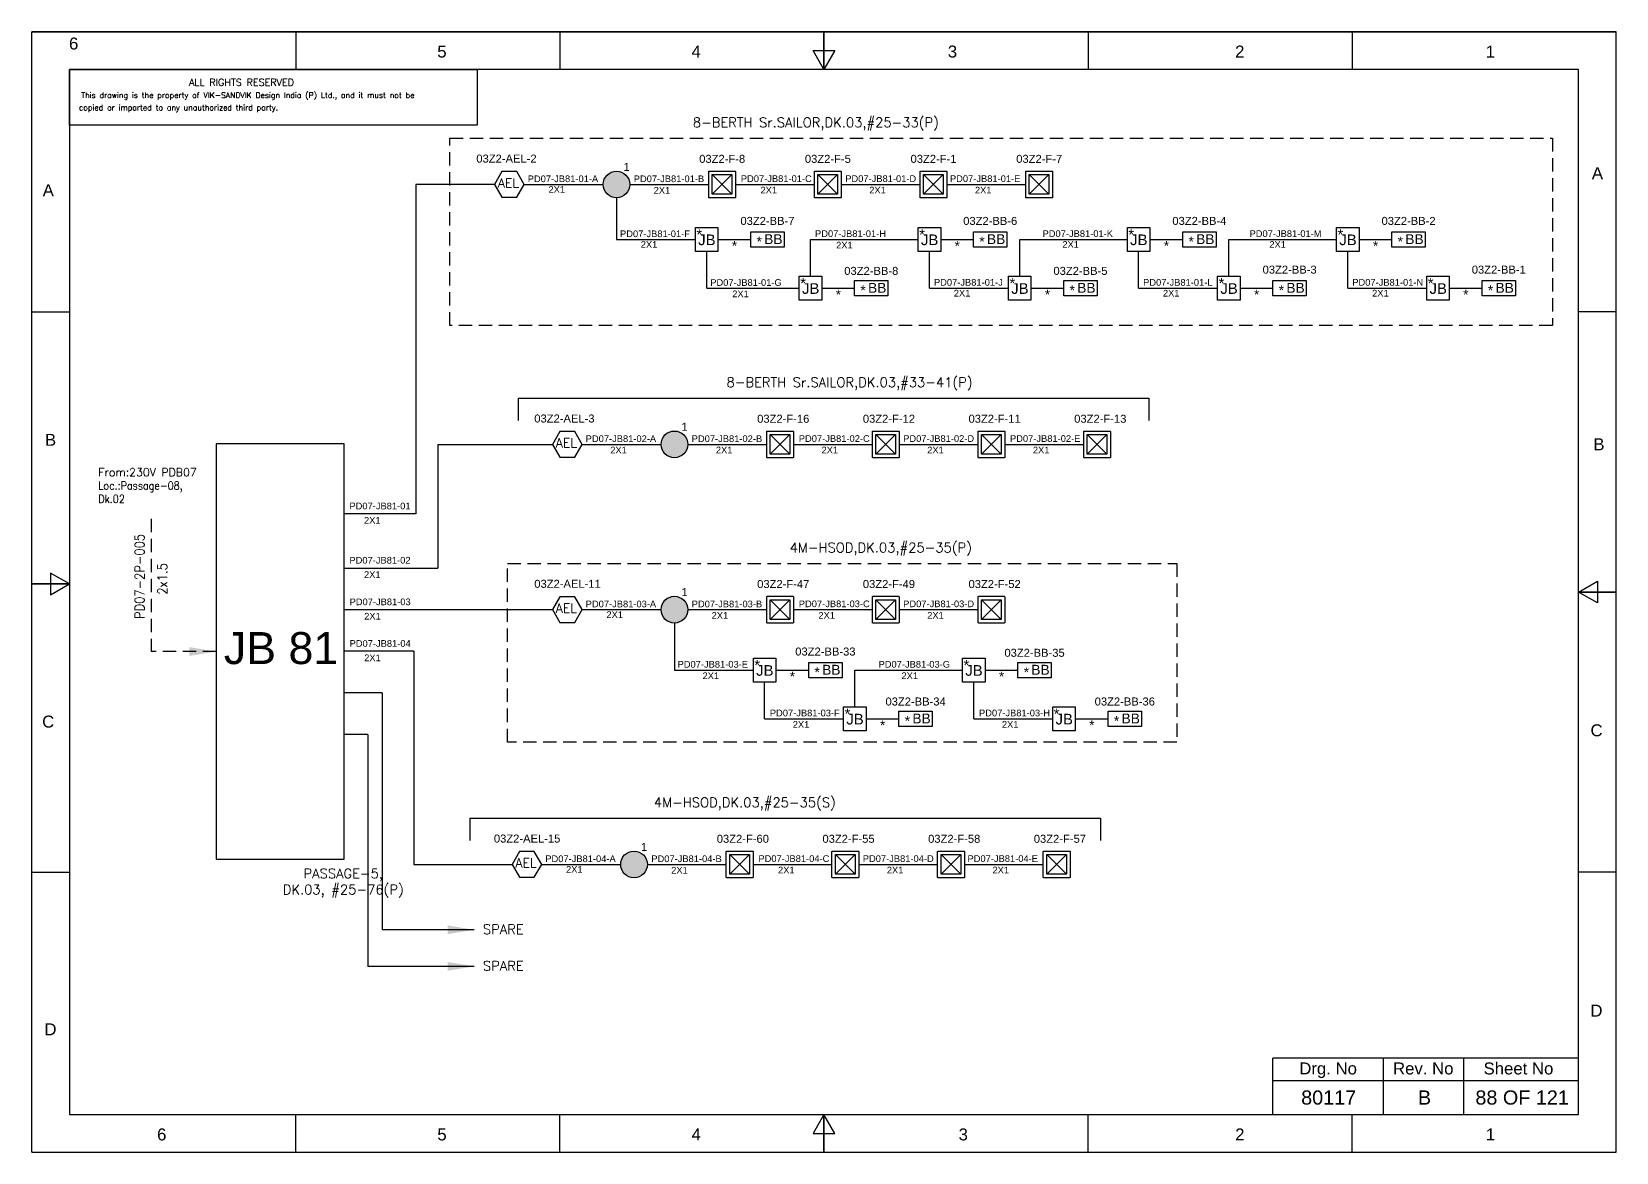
# Model space of a CAD drawing. Header units: inches. Extents: x -3311 to 1429, y -713 to 2436.
# Drawn here: x -1989.7 to -1692.7, y 98.9 to 309 of the extents above; entities that cross this region are included whole.
import ezdxf
from ezdxf.enums import TextEntityAlignment as Align

# ---------------------------------------------------------------- set-up
doc = ezdxf.new("R2010")
doc.units = ezdxf.units.IN
doc.linetypes.add('HIDDEN', pattern=[0.375, 0.25, -0.125])
doc.linetypes.add('SOLID', pattern=[0])
for name, color, linetype in [('BB', 7, 'Continuous'), ('Fmount', 7, 'Continuous'), ('LINE', 3, 'SOLID')]:
    doc.layers.add(name, color=color, linetype=linetype)
for name, color, linetype, lineweight in [('ELEC_TXT-025', 1, 'Continuous', 25), ('HEL-025', 1, 'Continuous', 25), ('HEL-035', 2, 'Continuous', 35)]:
    doc.layers.add(name, color=color, linetype=linetype, lineweight=lineweight)
doc.styles.add('_NORMAL', font='arial.ttf')
doc.styles.add('ROMAN S', font='romans.shx')
doc.styles.add('ROMANS', font='simplex.shx', dxfattribs={"width": 0.88})
doc.styles.get("Standard").update_dxf_attribs({"font": 'arial.ttf'})
doc.dimstyles.get("Standard").update_dxf_attribs({"dimtxt": 0.18, "dimasz": 0.18, "dimexe": 0.18, "dimexo": 0.0625, "dimgap": 0.09, "dimtad": 0, "dimtih": 1, "dimtoh": 1, "dimdec": 4, "dimzin": 0, "dimdsep": 46, "dimtxsty": 'Standard', "dimcen": 0.09, "dimadec": 0, "dimazin": 0, "dimtfac": 1, "dimtdec": 4, "dimtofl": 0, "dimtmove": 0, "dimatfit": 3, "dimfxl": 1, "dimtolj": 1, "dimtzin": 0, "dimarcsym": 0})

# ---------------------------------------------------------------- blocks, each defined once
blk = doc.blocks.new('fr')
at = {"color": 7, "linetype": 'Continuous'}
for p, q in [((33763.99041882888, 4500.404704292372), (33466.99094982888, 4500.404704292372)), ((33466.99094982888, 4500.404704292372), (33763.99041882888, 4500.404704292372)), ((33466.99094982888, 4290.333634292372), (33466.99094982888, 4500.404704292372)), ((33516.49086132888, 4500.404704292372), (33516.49086132888, 4493.331604292372)), ((33565.99077282888, 4500.404704292372), (33565.99077282888, 4493.331604292372)), ((33615.49068432888, 4500.404704292372), (33615.49068432888, 4493.331604292372)), ((33615.49068432888, 4493.331604292372), (33615.49068432888, 4500.404704292372)), ((33615.49068432888, 4500.404704292372), (33615.49068432888, 4493.331604292372)), ((33664.99059582888, 4500.404704292372), (33664.99059582888, 4493.331604292372)), ((33714.49050732888, 4500.404704292372), (33714.49050732888, 4493.331604292372)), ((33763.99041882888, 4290.333634292372), (33763.99041882888, 4500.404704292372)), ((33763.99041882888, 4290.333634292372), (33763.99041882888, 4500.404704292372)), ((33615.49068432888, 4493.331604292372), (33613.44882182088, 4496.868154292371)), ((33613.44882182088, 4496.868154292371), (33617.53254683689, 4496.868154292371)), ((33617.53254683689, 4496.868154292371), (33615.49068432888, 4493.331604292372)), ((33756.91731882888, 4493.331604292372), (33474.06404982888, 4493.331604292372)), ((33474.06404982888, 4493.331604292372), (33474.06404982888, 4297.406734292372)), ((33756.91731882888, 4297.406734292372), (33756.91731882888, 4493.331604292372)), ((33466.99094982888, 4447.886936792373), (33474.06404982888, 4447.886936792373)), ((33763.99041882888, 4447.886936792373), (33756.91731882888, 4447.886936792373)), ((33474.06404982888, 4396.869169292371), (33470.52749982888, 4398.911031800373)), ((33470.52749982888, 4398.911031800373), (33470.52749982888, 4394.827306784372)), ((33466.99094982888, 4396.869169292371), (33474.06404982888, 4396.869169292371)), ((33474.06404982888, 4396.869169292371), (33466.99094982888, 4396.869169292371)), ((33466.99094982888, 4396.869169292371), (33474.06404982888, 4396.869169292371)), ((33470.52749982888, 4394.827306784372), (33474.06404982888, 4396.869169292371)), ((33756.91731882888, 4395.369169292371), (33760.45386882887, 4397.411031800371)), ((33760.45386882887, 4397.411031800371), (33760.45386882887, 4393.327306784372)), ((33763.99041882888, 4395.369169292371), (33756.91731882888, 4395.369169292371)), ((33760.45386882887, 4393.327306784372), (33756.91731882888, 4395.369169292371)), ((33756.91731882888, 4395.369169292371), (33763.99041882888, 4395.369169292371)), ((33763.99041882888, 4395.369169292371), (33756.91731882888, 4395.369169292371)), ((33466.99094982888, 4342.851401792372), (33474.06404982888, 4342.851401792372)), ((33763.99041882888, 4342.851401792372), (33756.91731882888, 4342.851401792372)), ((33474.06404982888, 4297.406734292372), (33756.91731882888, 4297.406734292372)), ((33516.49086132888, 4290.333634292372), (33516.49086132888, 4297.406734292372)), ((33565.99077282888, 4290.333634292372), (33565.99077282888, 4297.406734292372)), ((33615.49068432888, 4297.406734292372), (33613.44882182088, 4293.870184292372)), ((33615.49068432888, 4290.333634292372), (33615.49068432888, 4297.406734292372)), ((33617.53254683689, 4293.870184292372), (33615.49068432888, 4297.406734292372)), ((33615.49068432888, 4297.406734292372), (33615.49068432888, 4290.333634292372)), ((33615.49068432888, 4290.333634292372), (33615.49068432888, 4297.406734292372)), ((33664.99059582888, 4290.333634292372), (33664.99059582888, 4297.406734292372)), ((33714.49050732888, 4290.333634292372), (33714.49050732888, 4297.406734292372)), ((33613.44882182088, 4293.870184292372), (33617.53254683689, 4293.870184292372)), ((33466.99094982888, 4290.333634292372), (33763.99041882888, 4290.333634292372)), ((33466.99094982888, 4290.333634292372), (33763.99041882888, 4290.333634292372))]:
    blk.add_line(p, q, dxfattribs=at)
at = {"color": 7, "style": '_NORMAL'}
for s, p in [('6', (33474.85554122253, 4498.184568051995)), ('5', (33543.88086868043, 4496.684568051995)), ('4', (33591.52292783513, 4496.684568051995)), ('3', (33639.57026672662, 4496.684568051994)), ('2', (33693.41447692277, 4496.684568051995)), ('1', (33740.39470872623, 4496.684568051995)), ('A', (33760.45386882887, 4473.878661882723)), ('A', (33470.10256842159, 4470.684646417788)), ('B', (33470.52499920517, 4423.895143770592)), ('B', (33760.73536651571, 4423.056339053171)), ('C', (33470.08476970382, 4371.074991954313)), ('C', (33760.28539060379, 4369.440827315858)), ('D', (33760.2726824658, 4316.886883350412)), ('D', (33470.50885169667, 4313.392487638034)), ('6', (33491.36728552911, 4293.686598051996)), ('5', (33543.89261298701, 4293.686598051996)), ('4', (33591.53467214172, 4293.686598051996)), ('3', (33641.59491144936, 4293.686598051996)), ('2', (33693.42622122935, 4293.686598051996)), ('1', (33740.40645303282, 4293.686598051996))]:
    blk.add_text(s, height=2.245709249999999, dxfattribs=at).set_placement(p, align=Align.MIDDLE_CENTER)
blk = doc.blocks.new('A$C4BAD7D21')
at = {"layer": 'HEL-025'}
blk.add_lwpolyline([(-34000.00013845507, -7.23888515495e-05), (-34000.00013845501, 2086.008166713233), (-18713.72949524718, 2086.008166713277), (-18713.72949524724, -7.23888078937e-05)], close=True, dxfattribs=at)
at = {"layer": 'HEL-025', "style": 'ROMANS'}
for s, p in [('This drawing is the property of VIK-SANDVIK Design India (P) Ltd., and it must not be', (-33557.56104603212, 1015.847137906297)), (' copied or imparted to any unauthorized third party.', (-33784.71575493622, 550.1417873854515))]:
    blk.add_text(s, height=210, dxfattribs=at).set_placement(p)
at = {"layer": 'HEL-035', "style": 'ROMANS'}
blk.add_text('     ALL RIGHTS RESERVED', height=262.5, dxfattribs=at).set_placement((-30497.35732344113, 1475.667350434829))
blk = doc.blocks.new('FIXED_KEY_SWITCH')
h = blk.add_hatch(color=1)
h.dxf.hatch_style = 1
edge = h.paths.add_edge_path()
edge.add_arc((848.1293472096052, 1737.458094578189), 2.5, 0, 360)
at = {"color": 1}
blk.add_circle((848.1293472096052, 1737.458094578189), 2.5, dxfattribs=at)
at = {"color": 7, "insert": (849.4370786624187, 1741.499464984656), "char_height": 1.5, "attachment_point": 1, "style": '_NORMAL'}
blk.add_mtext_dynamic_manual_height_columns('1', width=1.5, gutter_width=7.5, heights=[0], dxfattribs=at)
blk = doc.blocks.new('SWT')
blk.add_blockref('FIXED_KEY_SWITCH', (0, 0))
blk.add_attdef('TAG_NO', (844.5529265958943, 1741.112352781243), '', height=1.5)
blk = doc.blocks.new('AEL')
at = {"color": 4}
blk.add_lwpolyline([(989.9752931674598, -190.0937488762077), (992.7522595313308, -190.0937488762077), (994.140742713266, -187.6888254596407), (992.7522595313308, -185.2839020430737), (989.9752931674598, -185.2839020430737), (988.5868099855245, -187.6888254596407)], close=True, dxfattribs=at)
at = {"color": 4, "style": 'ROMANS'}
blk.add_text('AEL', height=1.725, dxfattribs=at).set_placement((989.1959836497424, -188.2711585409042))
blk = doc.blocks.new('AEL_L')
blk.add_blockref('AEL', (0, 0))
blk.add_attdef('TAG_NO', (986.5509174898416, -183.5896636619281), '', height=1.5)
blk = doc.blocks.new('LED FLUSH MOUNT')
for p, q in [((114817.5814173525, 79431.82363872256), (114604.2757797349, 79218.75747545897)), ((114604.2757797349, 79431.82363872256), (114817.5814173525, 79218.75747545897))]:
    blk.add_line(p, q)
blk.add_lwpolyline([(114571.9285985437, 79470.29055709078), (114849.9285985437, 79470.29055709078, -0.4142135623730951), (114855.9285985437, 79464.29055709078), (114855.9285985437, 79186.29055709078, -0.4142135623730951), (114849.9285985437, 79180.29055709078), (114571.9285985437, 79180.29055709078, -0.4142135623730951), (114565.9285985437, 79186.29055709078), (114565.9285985437, 79464.29055709078, -0.4142135623730951)], format="xyb", close=True)
blk.add_lwpolyline([(114604.2757797349, 79431.82363872256), (114817.5814173525, 79431.82363872256), (114817.5814173525, 79218.75747545897), (114604.2757797349, 79218.75747545897)], close=True)
blk = doc.blocks.new('LED Flush Mounted Light 22W')
blk.add_blockref('LED FLUSH MOUNT', (0, 0))
at = {"style": 'ROMANS', "width": 0.7}
blk.add_attdef('TAG_NO.:', (113905.2667606234, 79578.64476839203), '', height=250, dxfattribs=at)
blk = doc.blocks.new('JB')
blk.add_lwpolyline([(1661.354836109819, 1973.015490007485), (1665.586223044087, 1973.015490007485), (1665.586223044087, 1968.503420436695), (1661.354836109819, 1968.503420436695)], close=True)
at = {"color": 7}
for s, p in [('*', (1661.53748470097, 1970.678877920027)), ('JB', (1661.872987417942, 1969.694719180602))]:
    blk.add_text(s, height=2, dxfattribs=at).set_placement(p)
blk = doc.blocks.new('JB_FOR_BUNKLIGHT')
blk.add_blockref('JB', (0, 0))
blk.add_attdef('TAG_NO:', (1659.455903581978, 1975.187334368848), '', height=1.5)
blk = doc.blocks.new('bunk_light')
blk.add_lwpolyline([(17772.6153376319, 202985.8680182989), (18111.61633732123, 202985.8680182989), (18111.61633732123, 202830.1958095438), (17772.6153376319, 202830.1958095438)], close=True)
at = {"char_height": 100, "attachment_point": 1}
for s, insert in [('*', (17831.10352993814, 202936.6558869556)), ('BB', (17909.15859820797, 202961.6062440904))]:
    blk.add_mtext_dynamic_manual_height_columns(s, width=182.5954301011697, gutter_width=7.5, heights=[0], dxfattribs=dict(at, insert=insert))
blk = doc.blocks.new('LED_BUNK _LIGHT')
at = {"xscale": 0.8, "yscale": 0.8, "zscale": 0.8}
blk.add_blockref('bunk_light', (4435.88410588033, 38936.16159859719), dxfattribs=at)
at = {"style": 'ROMAN S', "width": 0.7}
blk.add_attdef('TAG_NO:', text='', height=250, dxfattribs=at).set_placement((18766.52006118232, 201415.2856696852), align=Align.CENTER)

msp = doc.modelspace()

# ---------------------------------------------------------------- linework, layer by layer
for p, q in [((-1917.726350656428, 280.3689263968682, 0.05412186303755995), (-1917.726350656428, 218.6312693114623)), ((-1902.779275242617, 280.3689263968682, 0.0541218630375612), (-1917.726350656428, 280.3689263968682, 0.0541218630375612)), ((-1861.080988380062, 270.057797051144, 0.05412186303756118), (-1854.935397237283, 270.057797051144, 0.05412186303756118)), ((-1819.323974313675, 270.0577970511437, 0.05412186303756118), (-1813.178383170896, 270.0577970511437, 0.05412186303756118)), ((-1780.121149520912, 270.0577970511437, 0.05412186303756118), (-1773.975558378133, 270.0577970511437, 0.05412186303756118)), ((-1740.918324728149, 270.0577970511437, 0.05412186303756118), (-1734.77273358537, 270.0577970511437, 0.05412186303756118)), ((-1841.615688633048, 260.9257853721212, 0.05412186303756118), (-1835.470097490268, 260.9257853721212, 0.05412186303756118)), ((-1802.412863840285, 260.9257853721212, 0.05412186303756118), (-1796.267272697506, 260.9257853721212, 0.05412186303756118)), ((-1763.210039047522, 260.9257853721212, 0.05412186303756118), (-1757.064447904743, 260.9257853721212, 0.05412186303756118)), ((-1724.007214254759, 260.9257853721212, 0.05412186303756118), (-1717.86162311198, 260.9257853721212, 0.05412186303756118)), ((-1898.541185371565, 240.3043826083849), (-1780.346219688229, 240.3043826083854)), ((-1931.102466772975, 200.6625911455549), (-1906.171086145046, 200.6625911455553)), ((-1918.073998370201, 192.8609600096233), (-1931.132701000943, 192.8609600096233)), ((-1918.073998370201, 192.8609600096233), (-1918.073998370201, 152.9060935980114)), ((-1850.218325049852, 189.3331717552875), (-1844.072733907073, 189.3331717552875)), ((-1811.01550025709, 189.3331717552873), (-1804.869909114311, 189.3331717552873)), ((-1923.997718872978, 185.0593288736909), (-1931.132701000943, 185.0593288736909)), ((-1923.997718872978, 185.0593288736913), (-1923.997718872978, 140.6524966697998)), ((-1833.307214576462, 180.2011600762648), (-1827.161623433683, 180.2011600762648)), ((-1794.104389783701, 180.2011600762646), (-1787.958798640921, 180.2011600762646)), ((-1926.719203431453, 177.2576977377584), (-1931.132701000943, 177.2576977377584)), ((-1926.719203431453, 177.2576977377593), (-1926.719203431453, 133.796867770001)), ((-1907.602327002497, 161.5626220918306), (-1789.407361319162, 161.5626220918312))]:
    msp.add_line(p, q)
at = {"color": 7, "linetype": 'Continuous'}
for p, q in [((-1699.783558475687, 116.6071690350345), (-1757.102432979402, 116.6071690350345)), ((-1757.102432979402, 106.0113942194794), (-1757.102432979402, 116.6071690350345)), ((-1736.329831323826, 106.0113942194794), (-1736.329831323826, 116.6071690350345)), ((-1721.313561568206, 106.0113942194794), (-1721.313561568206, 116.6071690350345)), ((-1757.102432979402, 112.4243739635567), (-1699.783558475687, 112.4243739635567))]:
    msp.add_line(p, q, dxfattribs=at)
at = {"linetype": 'HIDDEN', "ltscale": 10, "elevation": 0.0541218630375612}
msp.add_lwpolyline([(-1911.361874638893, 289.0254548906869), (-1704.659714631725, 289.0254548906869), (-1704.659714631725, 253.9501808555806), (-1911.361874638893, 253.9501808555806)], close=True, dxfattribs=at)
msp.add_lwpolyline([(-1931.132701000943, 231.7616122571199), (-1955.134977256122, 231.7616122571199), (-1955.134977256122, 153.8606929709285), (-1931.132701000943, 153.8606929709285)], close=True)
at = {"linetype": 'HIDDEN', "ltscale": 10}
msp.add_lwpolyline([(-1967.339944029191, 217.6889459310514), (-1967.339944029191, 192.8111526140242)], dxfattribs=at)
msp.add_lwpolyline([(-1900.522293571438, 209.3191196393741), (-1775.077072416382, 209.3191196393741), (-1775.077072416382, 175.8540723416659), (-1900.522293571438, 175.8540723416659)], close=True, dxfattribs=at)
msp.add_lwpolyline([(-1906.171086145046, 200.6625911455553), (-1892.094515344513, 200.6625911455553)])
at = {"layer": 'LINE', "color": 0}
for p, q in [((-1897.40320932684, 280.3689263968682, 0.0541218630375612), (-1882.607792320585, 280.3689263968682, 0.0541218630375612)), ((-1877.607792320585, 280.3689263968682, 0.0811827945563417), (-1862.81237531433, 280.3689263968682, 0.0811827945563417)), ((-1857.80117531433, 280.3689263968682, 0.0811827945563417), (-1843.005758308075, 280.3689263968682, 0.0811827945563417)), ((-1837.994558308075, 280.3689263968682, 0.0811827945563417), (-1823.199141301821, 280.3689263968682, 0.0811827945563417)), ((-1818.187941301821, 280.3689263968679, 0.0811827945563417), (-1803.392524295566, 280.3689263968679, 0.0811827945563417)), ((-1880.107792320585, 277.8689263968688, 0.0541218630375612), (-1880.107792320584, 270.0577970511441, 0.0541218630375612)), ((-1880.107792320585, 270.0577970511441, 0.05412186303756118), (-1865.31237531433, 270.0577970511441, 0.05412186303756118)), ((-1863.196681847196, 260.9257853721215, 0.05412186303756118), (-1863.196681847196, 267.8017622657489, 0.05412186303756118)), ((-1843.731382100182, 270.0577970511438, 0.05412186303756118), (-1823.555361247942, 270.0577970511438, 0.05412186303756118)), ((-1843.731382100182, 263.1818201575163, 0.05412186303756118), (-1843.731382100182, 270.0577970511438, 0.05412186303756118)), ((-1821.439667780808, 260.9257853721213, 0.05412186303756118), (-1821.439667780808, 267.8017622657487, 0.05412186303756118)), ((-1804.528557307419, 270.0577970511438, 0.05412186303756118), (-1784.352536455179, 270.0577970511438, 0.05412186303756118)), ((-1804.528557307419, 263.1818201575163, 0.05412186303756118), (-1804.528557307419, 270.0577970511438, 0.05412186303756118)), ((-1782.236842988045, 260.9257853721213, 0.05412186303756118), (-1782.236842988045, 267.8017622657487, 0.05412186303756118)), ((-1765.325732514656, 270.0577970511438, 0.05412186303756118), (-1745.149711662417, 270.0577970511438, 0.05412186303756118)), ((-1765.325732514656, 263.1818201575163, 0.05412186303756118), (-1765.325732514656, 270.0577970511438, 0.05412186303756118)), ((-1743.034018195282, 260.9257853721213, 0.05412186303756118), (-1743.034018195282, 267.8017622657487, 0.05412186303756118)), ((-1863.196681847196, 260.9257853721215, 0.05412186303756118), (-1845.847075567316, 260.9257853721215, 0.05412186303756118)), ((-1821.439667780808, 260.9257853721213, 0.05412186303756118), (-1806.644250774553, 260.9257853721213, 0.05412186303756118)), ((-1782.236842988045, 260.9257853721213, 0.05412186303756118), (-1767.44142598179, 260.9257853721213, 0.05412186303756118)), ((-1743.034018195282, 260.9257853721213, 0.05412186303756118), (-1728.238601189028, 260.9257853721213, 0.05412186303756118)), ((-1898.541185371566, 240.3043826083849), (-1898.541185371566, 236.1148327995793)), ((-1780.346219688229, 240.3043826083853), (-1780.346219688229, 236.1148327995797)), ((-1913.597130563153, 231.6478541145661), (-1892.094478724371, 231.6478541145662)), ((-1913.597130563153, 231.6478541145661), (-1913.597130563153, 208.464222281486)), ((-1886.540545996629, 231.6478541145657), (-1871.745128990374, 231.6478541145657)), ((-1866.745128990374, 231.6478541145652), (-1851.949711984119, 231.6478541145652)), ((-1846.938511984119, 231.6478541145652), (-1832.143094977864, 231.6478541145652)), ((-1827.131894977864, 231.6478541145652), (-1812.33647797161, 231.6478541145652)), ((-1807.32527797161, 231.6478541145652), (-1792.529860965355, 231.6478541145652)), ((-1917.726350656428, 218.6312693114623), (-1931.132701000944, 218.6312693114623)), ((-1931.132701000943, 208.464222281486), (-1913.597130563153, 208.4642222814859)), ((-1886.540582616771, 200.6625911455558), (-1871.745165610517, 200.6625911455558)), ((-1866.745165610517, 200.6625911455558, 0.0270609315187806), (-1851.949748604263, 200.6625911455558, 0.0270609315187806)), ((-1846.938548604262, 200.6625911455558, 0.0270609315187806), (-1832.143131598007, 200.6625911455558, 0.0270609315187806)), ((-1827.131931598007, 200.6625911455558, 0.0270609315187806), (-1812.336514591753, 200.6625911455558, 0.0270609315187806)), ((-1869.245128990374, 198.1625911455558), (-1869.245128990374, 189.3331717552876)), ((-1869.245128990374, 189.3331717552877), (-1854.449711984119, 189.3331717552877)), ((-1835.422908043597, 189.3331717552874), (-1815.246887191357, 189.3331717552874)), ((-1835.422908043597, 182.4571948616599), (-1835.422908043597, 189.3331717552874)), ((-1852.334018516985, 180.2011600762651), (-1852.334018516985, 187.0771369698925)), ((-1813.131193724223, 180.2011600762648), (-1813.131193724223, 187.0771369698923)), ((-1852.334018516985, 180.2011600762651), (-1837.53860151073, 180.2011600762651)), ((-1813.131193724223, 180.2011600762649), (-1798.335776717968, 180.2011600762649)), ((-1907.602327002498, 161.5626220918306), (-1907.602327002498, 157.373072283025)), ((-1789.407361319162, 161.5626220918311), (-1789.407361319162, 157.3730722830255)), ((-1918.073998370201, 152.9060935980114), (-1899.667542247623, 152.9060935980114)), ((-1894.113609519881, 152.9060935980123), (-1879.318192513626, 152.9060935980123)), ((-1874.318192513626, 152.9060935980123, 0.0270609315187806), (-1859.522775507371, 152.9060935980123, 0.0270609315187806)), ((-1854.511575507371, 152.9060935980123, 0.0270609315187806), (-1839.716158501116, 152.9060935980123, 0.0270609315187806)), ((-1834.704958501117, 152.9060935980123, 0.0270609315187806), (-1819.909541494861, 152.9060935980123, 0.0270609315187806)), ((-1814.898341494862, 152.9060935980123, 0.0270609315187806), (-1800.102924488607, 152.9060935980123, 0.0270609315187806))]:
    msp.add_line(p, q, dxfattribs=at)

# ---------------------------------------------------------------- block references
for name, p in [('fr', (-35456.70087730457, -4191.395340072893)), ('SWT', (-2728.23713953019, -1457.08916818132, 0.0541218630375612)), ('JB_FOR_BUNKLIGHT', (-3526.667211424149, -1700.701658170946, 0.05412186303756118)), ('JB_FOR_BUNKLIGHT', (-3484.910197357761, -1700.701658170946, 0.05412186303756118)), ('JB_FOR_BUNKLIGHT', (-3445.707372564998, -1700.701658170946, 0.05412186303756118)), ('JB_FOR_BUNKLIGHT', (-3406.504547772236, -1700.701658170946, 0.05412186303756118)), ('JB_FOR_BUNKLIGHT', (-3507.201911677135, -1709.833669849969, 0.05412186303756118)), ('JB_FOR_BUNKLIGHT', (-3467.999086884372, -1709.833669849969, 0.05412186303756118)), ('JB_FOR_BUNKLIGHT', (-3428.796262091609, -1709.833669849969, 0.05412186303756118)), ('JB_FOR_BUNKLIGHT', (-3389.593437298846, -1709.833669849969, 0.05412186303756118)), ('SWT', (-2717.374476199979, -1505.810240463623)), ('SWT', (-2717.374512820123, -1536.795503432633)), ('JB_FOR_BUNKLIGHT', (-3515.804548093938, -1781.426283466802)), ('JB_FOR_BUNKLIGHT', (-3476.601723301176, -1781.426283466803)), ('JB_FOR_BUNKLIGHT', (-3498.89343762055, -1790.558295145825)), ('JB_FOR_BUNKLIGHT', (-3459.690612827788, -1790.558295145826)), ('SWT', (-2724.947539723231, -1584.552000980178))]:
    msp.add_blockref(name, p)
ref = msp.add_blockref('AEL_L', (-2891.543952040107, 468.0577518565088, 0.0541218630375612))
ref.add_attrib('TAG_NO', '03Z2-AEL-2', (-1906.371719998822, 284.4680881945806, 0.0541218630375612), dxfattribs={"color": 4, "height": 1.5})
ref = msp.add_blockref('AEL_L', (-2880.681288709895, 419.3366795742066))
ref.add_attrib('TAG_NO', '03Z2-AEL-3', (-1895.509056668611, 235.7470159122786), dxfattribs={"color": 4, "height": 1.5})
ref = msp.add_blockref('AEL_L', (-2880.681325330038, 388.3514166051959))
ref.add_attrib('TAG_NO', '03Z2-AEL-11', (-1895.509093288754, 204.7617529432682), dxfattribs={"color": 4, "height": 1.5})
ref = msp.add_blockref('AEL_L', (-2888.254352233148, 340.5949190576521))
ref.add_attrib('TAG_NO', '03Z2-AEL-15', (-1903.082120191863, 157.0052553957248), dxfattribs={"color": 4, "height": 1.5})
at = {"layer": 'BB'}
ref = msp.add_blockref('LED_BUNK _LIGHT', (-2284.723012939997, -4367.032210417934, 0.05412186303756118), dxfattribs=dict(at, xscale=0.02304, yscale=0.02304, zscale=0.02304))
ref.add_attrib('TAG_NO:', '03Z2-BB-7', dxfattribs={"layer": '0', "height": 1.5}).set_placement((-1851.810577089948, 272.337943881821, 0.05412419947943989), align=Align.BOTTOM_CENTER)
ref = msp.add_blockref('LED_BUNK _LIGHT', (-2242.96599887361, -4367.032210417934, 0.05412186303756118), dxfattribs=dict(at, xscale=0.02304, yscale=0.02304, zscale=0.02304))
ref.add_attrib('TAG_NO:', '03Z2-BB-6', dxfattribs={"layer": '0', "height": 1.5}).set_placement((-1810.053563023561, 272.3379438818208, 0.05412419947943989), align=Align.BOTTOM_CENTER)
ref = msp.add_blockref('LED_BUNK _LIGHT', (-2203.763174080847, -4367.032210417934, 0.05412186303756118), dxfattribs=dict(at, xscale=0.02304, yscale=0.02304, zscale=0.02304))
ref.add_attrib('TAG_NO:', '03Z2-BB-4', dxfattribs={"layer": '0', "height": 1.5}).set_placement((-1770.850738230798, 272.337943881821, 0.05412419947943989), align=Align.BOTTOM_CENTER)
ref = msp.add_blockref('LED_BUNK _LIGHT', (-2164.560349288084, -4367.032210417934, 0.05412186303756118), dxfattribs=dict(at, xscale=0.02304, yscale=0.02304, zscale=0.02304))
ref.add_attrib('TAG_NO:', '03Z2-BB-2', dxfattribs={"layer": '0', "height": 1.5}).set_placement((-1731.647913438035, 272.337943881821, 0.05412419947943989), align=Align.BOTTOM_CENTER)
ref = msp.add_blockref('LED_BUNK _LIGHT', (-2265.257713192982, -4376.164222096957, 0.05412186303756118), dxfattribs=dict(at, xscale=0.02304, yscale=0.02304, zscale=0.02304))
ref.add_attrib('TAG_NO:', '03Z2-BB-8', dxfattribs={"layer": '0', "height": 1.5}).set_placement((-1832.345277342932, 262.9716847206453, 0.05412419947943989), align=Align.BOTTOM_CENTER)
ref = msp.add_blockref('LED_BUNK _LIGHT', (-2226.054888400219, -4376.164222096957, 0.05412186303756118), dxfattribs=dict(at, xscale=0.02304, yscale=0.02304, zscale=0.02304))
ref.add_attrib('TAG_NO:', '03Z2-BB-5', dxfattribs={"layer": '0', "height": 1.5}).set_placement((-1793.142452550169, 262.9716847206453, 0.05412419947943989), align=Align.BOTTOM_CENTER)
ref = msp.add_blockref('LED_BUNK _LIGHT', (-2186.852063607456, -4376.164222096956, 0.05412186303756118), dxfattribs=dict(at, xscale=0.02304, yscale=0.02304, zscale=0.02304))
ref.add_attrib('TAG_NO:', '03Z2-BB-3', dxfattribs={"layer": '0', "height": 1.5}).set_placement((-1753.939627757407, 263.2059322027985, 0.05412419947943989), align=Align.BOTTOM_CENTER)
ref = msp.add_blockref('LED_BUNK _LIGHT', (-2147.649238814693, -4376.164222096956, 0.05412186303756118), dxfattribs=dict(at, xscale=0.02304, yscale=0.02304, zscale=0.02304))
ref.add_attrib('TAG_NO:', '03Z2-BB-1', dxfattribs={"layer": '0', "height": 1.5}).set_placement((-1714.736802964645, 263.2059322027985, 0.05412419947943989), align=Align.BOTTOM_CENTER)
ref = msp.add_blockref('LED_BUNK _LIGHT', (-2273.860349609787, -4447.75683571379), dxfattribs=dict(at, xscale=0.02304, yscale=0.02304, zscale=0.02304))
ref.add_attrib('TAG_NO:', '03Z2-BB-33', dxfattribs={"layer": '0', "height": 1.5}).set_placement((-1840.947913759738, 191.6133185859646, 2.336441878681567e-06), align=Align.BOTTOM_CENTER)
ref = msp.add_blockref('LED_BUNK _LIGHT', (-2234.657524817025, -4447.75683571379), dxfattribs=dict(at, xscale=0.02304, yscale=0.02304, zscale=0.02304))
ref.add_attrib('TAG_NO:', '03Z2-BB-35', dxfattribs={"layer": '0', "height": 1.5}).set_placement((-1801.745088966975, 191.3790711038119, 2.336441878681567e-06), align=Align.BOTTOM_CENTER)
ref = msp.add_blockref('LED_BUNK _LIGHT', (-2256.949239136397, -4456.888847392813), dxfattribs=dict(at, xscale=0.02304, yscale=0.02304, zscale=0.02304))
ref.add_attrib('TAG_NO:', '03Z2-BB-34', dxfattribs={"layer": '0', "height": 1.5}).set_placement((-1824.036803286347, 182.2470594247889, 2.336441878681567e-06), align=Align.BOTTOM_CENTER)
ref = msp.add_blockref('LED_BUNK _LIGHT', (-2217.746414343635, -4456.888847392813), dxfattribs=dict(at, xscale=0.02304, yscale=0.02304, zscale=0.02304))
ref.add_attrib('TAG_NO:', '03Z2-BB-36', dxfattribs={"layer": '0', "height": 1.5}).set_placement((-1784.833978493586, 182.2470594247891, 2.336441878681567e-06), align=Align.BOTTOM_CENTER)
at = {"layer": 'ELEC_TXT-025', "color": 0, "xscale": 0.005, "yscale": 0.005, "zscale": 0.005}
msp.add_blockref('A$C4BAD7D21', (-1812.63682678341, 291.506223385913), dxfattribs=at)
at = {"layer": 'Fmount'}
ref = msp.add_blockref('LED Flush Mounted Light 22W', (-3842.511621497166, -1090.37209442966, 0.0811827945563417), dxfattribs=dict(at, xscale=0.01728, yscale=0.01728, zscale=0.01728))
ref.add_attrib('TAG_NO.:', '03Z2-F-8', dxfattribs={"layer": '0', "height": 1.5}).set_placement((-1864.598137392961, 283.9734163832773, 0.0811827945563417), align=Align.BOTTOM_LEFT)
ref = msp.add_blockref('LED Flush Mounted Light 22W', (-3822.705004490912, -1090.37209442966, 0.0811827945563417), dxfattribs=dict(at, xscale=0.01728, yscale=0.01728, zscale=0.01728))
ref.add_attrib('TAG_NO.:', '03Z2-F-5', dxfattribs={"layer": '0', "height": 1.5}).set_placement((-1844.791520386706, 283.9734163832773, 0.0811827945563417), align=Align.BOTTOM_LEFT)
ref = msp.add_blockref('LED Flush Mounted Light 22W', (-3802.898387484656, -1090.37209442966, 0.0811827945563417), dxfattribs=dict(at, xscale=0.01728, yscale=0.01728, zscale=0.01728))
ref.add_attrib('TAG_NO.:', '03Z2-F-1', dxfattribs={"layer": '0', "height": 1.5}).set_placement((-1824.984903380451, 283.9734163832773, 0.0811827945563417), align=Align.BOTTOM_LEFT)
ref = msp.add_blockref('LED Flush Mounted Light 22W', (-3783.091770478403, -1090.372094429661, 0.0811827945563417), dxfattribs=dict(at, xscale=0.01728, yscale=0.01728, zscale=0.01728))
ref.add_attrib('TAG_NO.:', '03Z2-F-7', dxfattribs={"layer": '0', "height": 1.5}).set_placement((-1805.178286374197, 283.973416383277, 0.0811827945563417), align=Align.BOTTOM_LEFT)
ref = msp.add_blockref('LED Flush Mounted Light 22W', (-3831.648958166955, -1139.093166711963), dxfattribs=dict(at, xscale=0.01728, yscale=0.01728, zscale=0.01728))
ref.add_attrib('TAG_NO.:', '03Z2-F-16', dxfattribs={"layer": '0', "height": 1.5}).set_placement((-1853.73547406275, 235.2523441009744), align=Align.BOTTOM_LEFT)
ref = msp.add_blockref('LED Flush Mounted Light 22W', (-3811.8423411607, -1139.093166711963), dxfattribs=dict(at, xscale=0.01728, yscale=0.01728, zscale=0.01728))
ref.add_attrib('TAG_NO.:', '03Z2-F-12', dxfattribs={"layer": '0', "height": 1.5}).set_placement((-1833.928857056495, 235.2523441009744), align=Align.BOTTOM_LEFT)
ref = msp.add_blockref('LED Flush Mounted Light 22W', (-3792.035724154444, -1139.093166711963), dxfattribs=dict(at, xscale=0.01728, yscale=0.01728, zscale=0.01728))
ref.add_attrib('TAG_NO.:', '03Z2-F-11', dxfattribs={"layer": '0', "height": 1.5}).set_placement((-1814.12224005024, 235.2523441009744), align=Align.BOTTOM_LEFT)
ref = msp.add_blockref('LED Flush Mounted Light 22W', (-3772.22910714819, -1139.093166711963), dxfattribs=dict(at, xscale=0.01728, yscale=0.01728, zscale=0.01728))
ref.add_attrib('TAG_NO.:', '03Z2-F-13', dxfattribs={"layer": '0', "height": 1.5}).set_placement((-1794.315623043984, 235.2523441009742), align=Align.BOTTOM_LEFT)
ref = msp.add_blockref('LED Flush Mounted Light 22W', (-3831.648994787098, -1170.078429680972, 0.0270609315187806), dxfattribs=dict(at, xscale=0.01728, yscale=0.01728, zscale=0.01728))
ref.add_attrib('TAG_NO.:', '03Z2-F-47', dxfattribs={"layer": '0', "height": 1.5}).set_placement((-1853.735510682893, 204.2670811319649, 0.0270609315187806), align=Align.BOTTOM_LEFT)
ref = msp.add_blockref('LED Flush Mounted Light 22W', (-3811.842377780843, -1170.078429680972, 0.0270609315187806), dxfattribs=dict(at, xscale=0.01728, yscale=0.01728, zscale=0.01728))
ref.add_attrib('TAG_NO.:', '03Z2-F-49', dxfattribs={"layer": '0', "height": 1.5}).set_placement((-1833.928893676638, 204.2670811319649, 0.0270609315187806), align=Align.BOTTOM_LEFT)
ref = msp.add_blockref('LED Flush Mounted Light 22W', (-3792.035760774589, -1170.078429680972, 0.0270609315187806), dxfattribs=dict(at, xscale=0.01728, yscale=0.01728, zscale=0.01728))
ref.add_attrib('TAG_NO.:', '03Z2-F-52', dxfattribs={"layer": '0', "height": 1.5}).set_placement((-1814.122276670383, 204.2670811319649, 0.0270609315187806), align=Align.BOTTOM_LEFT)
ref = msp.add_blockref('LED Flush Mounted Light 22W', (-3839.222021690208, -1217.834927228517, 0.0270609315187806), dxfattribs=dict(at, xscale=0.01728, yscale=0.01728, zscale=0.01728))
ref.add_attrib('TAG_NO.:', '03Z2-F-60', dxfattribs={"layer": '0', "height": 1.5}).set_placement((-1861.308537586002, 156.5105835844215, 0.0270609315187806), align=Align.BOTTOM_LEFT)
ref = msp.add_blockref('LED Flush Mounted Light 22W', (-3819.415404683952, -1217.834927228517, 0.0270609315187806), dxfattribs=dict(at, xscale=0.01728, yscale=0.01728, zscale=0.01728))
ref.add_attrib('TAG_NO.:', '03Z2-F-55', dxfattribs={"layer": '0', "height": 1.5}).set_placement((-1841.501920579747, 156.5105835844215, 0.0270609315187806), align=Align.BOTTOM_LEFT)
ref = msp.add_blockref('LED Flush Mounted Light 22W', (-3799.608787677698, -1217.834927228517, 0.0270609315187806), dxfattribs=dict(at, xscale=0.01728, yscale=0.01728, zscale=0.01728))
ref.add_attrib('TAG_NO.:', '03Z2-F-58', dxfattribs={"layer": '0', "height": 1.5}).set_placement((-1821.695303573492, 156.5105835844215, 0.0270609315187806), align=Align.BOTTOM_LEFT)
ref = msp.add_blockref('LED Flush Mounted Light 22W', (-3779.802170671442, -1217.834927228516, 0.0270609315187806), dxfattribs=dict(at, xscale=0.01728, yscale=0.01728, zscale=0.01728))
ref.add_attrib('TAG_NO.:', '03Z2-F-57', dxfattribs={"layer": '0', "height": 1.5}).set_placement((-1801.888686567237, 156.510583584422, 0.0270609315187806), align=Align.BOTTOM_LEFT)

# ---------------------------------------------------------------- texts
at = {"color": 7}
for s, height, p in [('PD07-JB81-01-A', 1.25, (-1896.734282713462, 280.8067533427384, 0.0811827945563935)), ('2X1', 1.25, (-1892.851381465893, 278.8082459741591, 0.0541218630375612)), ('PD07-JB81-01-B', 1.25, (-1876.864603676447, 280.8067533427392, 0.1082437260751223)), ('2X1', 1.25, (-1873.136548828938, 278.6539952063295, 0.0541218630375612)), ('PD07-JB81-01-C', 1.25, (-1856.793852879856, 280.8346851252927, 0.1623655891126834)), ('2X1', 1.25, (-1853.119091345605, 278.6819269888829, 0.0811827945563417)), ('PD07-JB81-01-D', 1.25, (-1837.228953797881, 280.8346851252927, 0.189426520631464)), ('2X1', 1.25, (-1832.729299453345, 278.6819269888829, 0.0811827945563417)), ('PD07-JB81-01-E', 1.25, (-1817.600729039761, 280.8346851252924, 0.2435483836690485)), ('2X1', 1.25, (-1812.92268244709, 278.6819269888836, 0.0811827945563417)), ('PD07-JB81-01-F', 1.25, (-1879.438865707207, 270.4956239970143, 0.08118279455639348)), ('PD07-JB81-01-H', 1.25, (-1842.892103087578, 270.5235557795684, 0.216487452150268)), ('PD07-JB81-01-K', 1.25, (-1800.247799901377, 270.5235557795684, 0.216487452150268)), ('PD07-JB81-01-M', 1.25, (-1761.450564817865, 270.5235557795684, 0.216487452150268)), ('2X1', 1.25, (-1875.555964459638, 268.497116628435, 0.05412186303756118)), ('*', 1.8, (-1858.475816572119, 267.9611087312251, 0.05412186303756118)), ('2X1', 1.25, (-1838.943835699158, 268.370797643159, 0.05412186303756118)), ('*', 1.8, (-1816.718802505731, 267.9611087312248, 0.05412186303756118)), ('2X1', 1.25, (-1796.535251053034, 268.4971166284348, 0.05412186303756118)), ('*', 1.8, (-1777.515977712968, 267.9611087312248, 0.05412186303756118)), ('2X1', 1.25, (-1757.738015969522, 268.4971166284348, 0.05412186303756119)), ('*', 1.8, (-1738.313152920206, 267.9611087312248, 0.05412186303756118)), ('PD07-JB81-01-G', 1.25, (-1862.527755233819, 261.3636123179915, 0.08118279455639348)), ('PD07-JB81-01-J', 1.25, (-1820.600388768204, 261.3915441005459, 0.216487452150268)), ('PD07-JB81-01-L', 1.25, (-1781.397563975441, 261.3915441005459, 0.216487452150268)), ('PD07-JB81-01-N', 1.25, (-1742.194739182678, 261.3915441005459, 0.216487452150268)), ('2X1', 1.25, (-1858.409135446172, 259.2387859641367, 0.05412186303756118)), ('*', 1.8, (-1839.010516825104, 258.8290970522023, 0.05412186303756118)), ('2X1', 1.25, (-1816.887839919861, 259.3651049494122, 0.05412186303756118)), ('*', 1.8, (-1799.807692032341, 258.8290970522023, 0.05412186303756118)), ('2X1', 1.25, (-1777.685015127098, 259.3651049494122, 0.05412186303756118)), ('*', 1.8, (-1760.604867239578, 258.8290970522023, 0.05412186303756118)), ('2X1', 1.25, (-1738.482190334335, 259.3651049494122, 0.05412186303756118)), ('*', 1.8, (-1721.402042446815, 258.8290970522023, 0.05412186303756118)), ('PD07-JB81-02-A', 1.25, (-1885.871619383251, 232.085681060436, 0.0270609315188324)), ('PD07-JB81-02-B', 1.25, (-1866.001940346237, 232.0856810604364, 0.0270609315187806)), ('PD07-JB81-02-C', 1.25, (-1845.931189549645, 232.1136128429898, 0.0811827945563417)), ('PD07-JB81-02-D', 1.25, (-1826.36629046767, 232.1136128429898, 0.1082437260751222)), ('PD07-JB81-02-E', 1.25, (-1806.350688251812, 232.1136128429898, 0.1353046575938978)), ('2X1', 1.25, (-1881.275287141898, 229.9608547065809)), ('2X1', 1.25, (-1861.479870135643, 229.9608547065809)), ('2X1', 1.25, (-1841.673253129389, 229.9608547065809)), ('2X1', 1.25, (-1821.866636123134, 229.9608547065809)), ('2X1', 1.25, (-1802.060019116879, 229.9608547065809)), ('PD07-JB81-01', 1.25, (-1930.155480421984, 219.4713639728134)), ('2X1', 1.25, (-1927.424537681717, 216.7777201807685)), ('PD07-JB81-02', 1.25, (-1930.155480421984, 209.3043169428374)), ('2X1', 1.25, (-1927.424537681717, 206.6106731507925)), ('PD07-JB81-03', 1.25, (-1930.125246194016, 201.5026858069059)), ('PD07-JB81-03-A', 1.25, (-1885.871656003393, 201.100418091426, 0.0270609315188324)), ('PD07-JB81-03-B', 1.25, (-1866.00197696638, 201.1004180914265, 0.0541218630375611)), ('PD07-JB81-03-C', 1.25, (-1845.931226169788, 201.1283498739804, 0.1082437260751222)), ('PD07-JB81-03-D', 1.25, (-1826.366327087812, 201.1283498739804, 0.1353046575939028)), ('2X1', 1.25, (-1927.394303453749, 198.809042014861)), ('2X1', 1.25, (-1881.988754755824, 199.1019107228467)), ('2X1', 1.25, (-1862.27392211887, 198.9476599550166)), ('2X1', 1.25, (-1842.256464635538, 198.9755917375705, 0.0270609315187806)), ('2X1', 1.25, (-1821.866672743276, 198.9755917375705, 0.0270609315187806)), ('PD07-JB81-04', 1.25, (-1930.125246194016, 193.7010546709744)), ('2X1', 1.25, (-1927.394303453749, 191.0074108789294)), ('PD07-JB81-03-E', 1.25, (-1868.657916728315, 189.7989304837122, 0.1623655891127067)), ('PD07-JB81-03-G', 1.25, (-1830.98675249429, 189.7989304837119, 0.1353046575938977)), ('2X1', 1.25, (-1863.979870135643, 187.6461723473028)), ('*', 1.8, (-1847.613153241908, 187.2364834353687)), ('2X1', 1.25, (-1826.696083359355, 187.6461723473026)), ('*', 1.8, (-1808.410328449146, 187.2364834353684)), ('PD07-JB81-03-F', 1.25, (-1851.359428797188, 180.6669188046896, 0.1353046575938977)), ('PD07-JB81-03-H', 1.25, (-1812.156604004426, 180.6669188046894, 0.1353046575938977)), ('2X1', 1.25, (-1847.068759662254, 178.5141606682803)), ('*', 1.8, (-1830.702042768519, 178.1044717563459)), ('2X1', 1.25, (-1807.865934869492, 178.5141606682801)), ('*', 1.8, (-1791.499217975757, 178.1044717563457)), ('PD07-JB81-04-A', 1.25, (-1893.444682906503, 153.3439205438826, 0.0270609315188324)), ('PD07-JB81-04-B', 1.25, (-1873.575003869489, 153.3439205438826, 0.0541218630375611)), ('PD07-JB81-04-C', 1.25, (-1853.504253072897, 153.371852326437, 0.1082437260751222)), ('PD07-JB81-04-D', 1.25, (-1833.939353990922, 153.371852326437, 0.1353046575939028)), ('PD07-JB81-04-E', 1.25, (-1814.311129232802, 153.371852326437, 0.1894265206314873)), ('2X1', 1.25, (-1889.561781658934, 151.3454131753033)), ('2X1', 1.25, (-1869.84694902198, 151.1911624074728)), ('2X1', 1.25, (-1849.829491538646, 151.2190941900271, 0.0270609315187806)), ('2X1', 1.25, (-1829.439699646386, 151.2190941900271, 0.0270609315187806)), ('2X1', 1.25, (-1809.633082640131, 151.2190941900271, 0.0270609315187806))]:
    msp.add_text(s, height=height, dxfattribs=at).set_placement(p)
at = {"color": 7, "lineweight": 30}
msp.add_text('JB 81 ', height=6, dxfattribs=at).set_placement((-1941.808152844758, 193.4603638508515), align=Align.MIDDLE_CENTER)
at = {"color": 7}
for s, height, p in [('Sheet No', 2.245994999999999, (-1711.050202415909, 114.658533688661)), ('Drg. No', 2.245994999999999, (-1746.72921948874, 114.658533688661)), ('Rev. No', 2.245994999999999, (-1728.891603859798, 114.6585336886614)), ('80117', 2.65275, (-1746.621524076769, 109.2134179965233)), ('B', 2.65275, (-1728.650853493184, 109.2134179965242)), ('88 OF 121', 2.65275, (-1710.364335943207, 109.2134179965242))]:
    msp.add_text(s, height=height, dxfattribs=at).set_placement(p, align=Align.MIDDLE_CENTER)
at = {"color": 7, "char_height": 1.8, "attachment_point": 1, "style": '_NORMAL'}
for s, insert, width in [('{\\Fromans|c0;\\C2;8-BERTH Sr.SAILOR,DK.03,#25-33(P)}', (-1865.801687688419, 292.903793813749, 0.270241632271201), 74.39871652957832), ('{\\Fromans|c0;\\C2;8-BERTH Sr.SAILOR,DK.03,#33-41(P)}', (-1859.489757638115, 244.182721531447, 0.2161197692336398), 74.39871652957832), ('{\\Fromans|c0;\\C2;4M-HSOD,DK.03,#25-35(P)}', (-1847.646895025097, 213.1974585624362, 0.2161197692336398), 74.39871652957832), ('{\\Fromans|c0;\\C2;4M-HSOD,DK.03,#25-35(S)}', (-1873.08824709631, 165.4409610148927, 0.2161197692336398), 74.39871652957832), ('{\\Fromans|c0;\\C2;SPARE}', (-1905.134404152139, 141.6494904719302), 8.165826236390785), ('{\\Fromans|c0;\\C2;SPARE}', (-1905.134404152139, 134.7938615721314), 8.165826236390785)]:
    msp.add_mtext(s, dxfattribs=dict(at, insert=insert, width=width))
at = {"color": 7, "insert": (-1977.227751331196, 227.1704738110734), "char_height": 1.5, "width": 36.88843007146136, "attachment_point": 1}
msp.add_mtext('{\\Fromans|c0;\\C2;From:230V PDB07 \\P\\Fsimplex|c0;\\W0.88;Loc.:Passage-08,      \\PDk.02}', dxfattribs=at)
at = {"color": 7, "insert": (-1970.393386733062, 198.9086192963514), "char_height": 1.8, "width": 17.12963194783359, "attachment_point": 1, "rotation": 90, "style": '_NORMAL'}
msp.add_mtext('{\\Fromans|c0;\\W0.88;PD07-2P-005}', dxfattribs=at)
at = {"color": 7, "insert": (-1966.122435332924, 203.4704639016841), "char_height": 1.8, "attachment_point": 1, "rotation": 90, "style": '_NORMAL'}
msp.add_mtext('{\\Fsimplex|c0;\\W0.88;2x1.5}', dxfattribs=at)
at = {"color": 7, "insert": (-1942.652537381195, 152.0988591418959), "char_height": 1.8, "attachment_point": 1, "style": '_NORMAL'}
msp.add_mtext('\\pxqc;{\\Fromans|c0;\\C2;PASSAGE-5, \\PDK.03, #25-76(P)}', dxfattribs=at)

# ---------------------------------------------------------------- leaders
at = {"linetype": 'HIDDEN', "ltscale": 10}
msp.add_leader([(-1955.134977256122, 192.8111526140242), (-1967.339944029191, 192.8111526140242)], dimstyle='Standard', override={"dimasz": 5, "dimarcsym": 1}, dxfattribs=at)
for points in [[(-1906.753841790792, 140.6524966697998), (-1923.997718872978, 140.6524966697998)], [(-1906.753841790792, 133.796867770001), (-1926.719203431453, 133.796867770001)]]:
    msp.add_leader(points, dimstyle='Standard', override={"dimasz": 5, "dimarcsym": 1})

doc.saveas('drawing.dxf')
